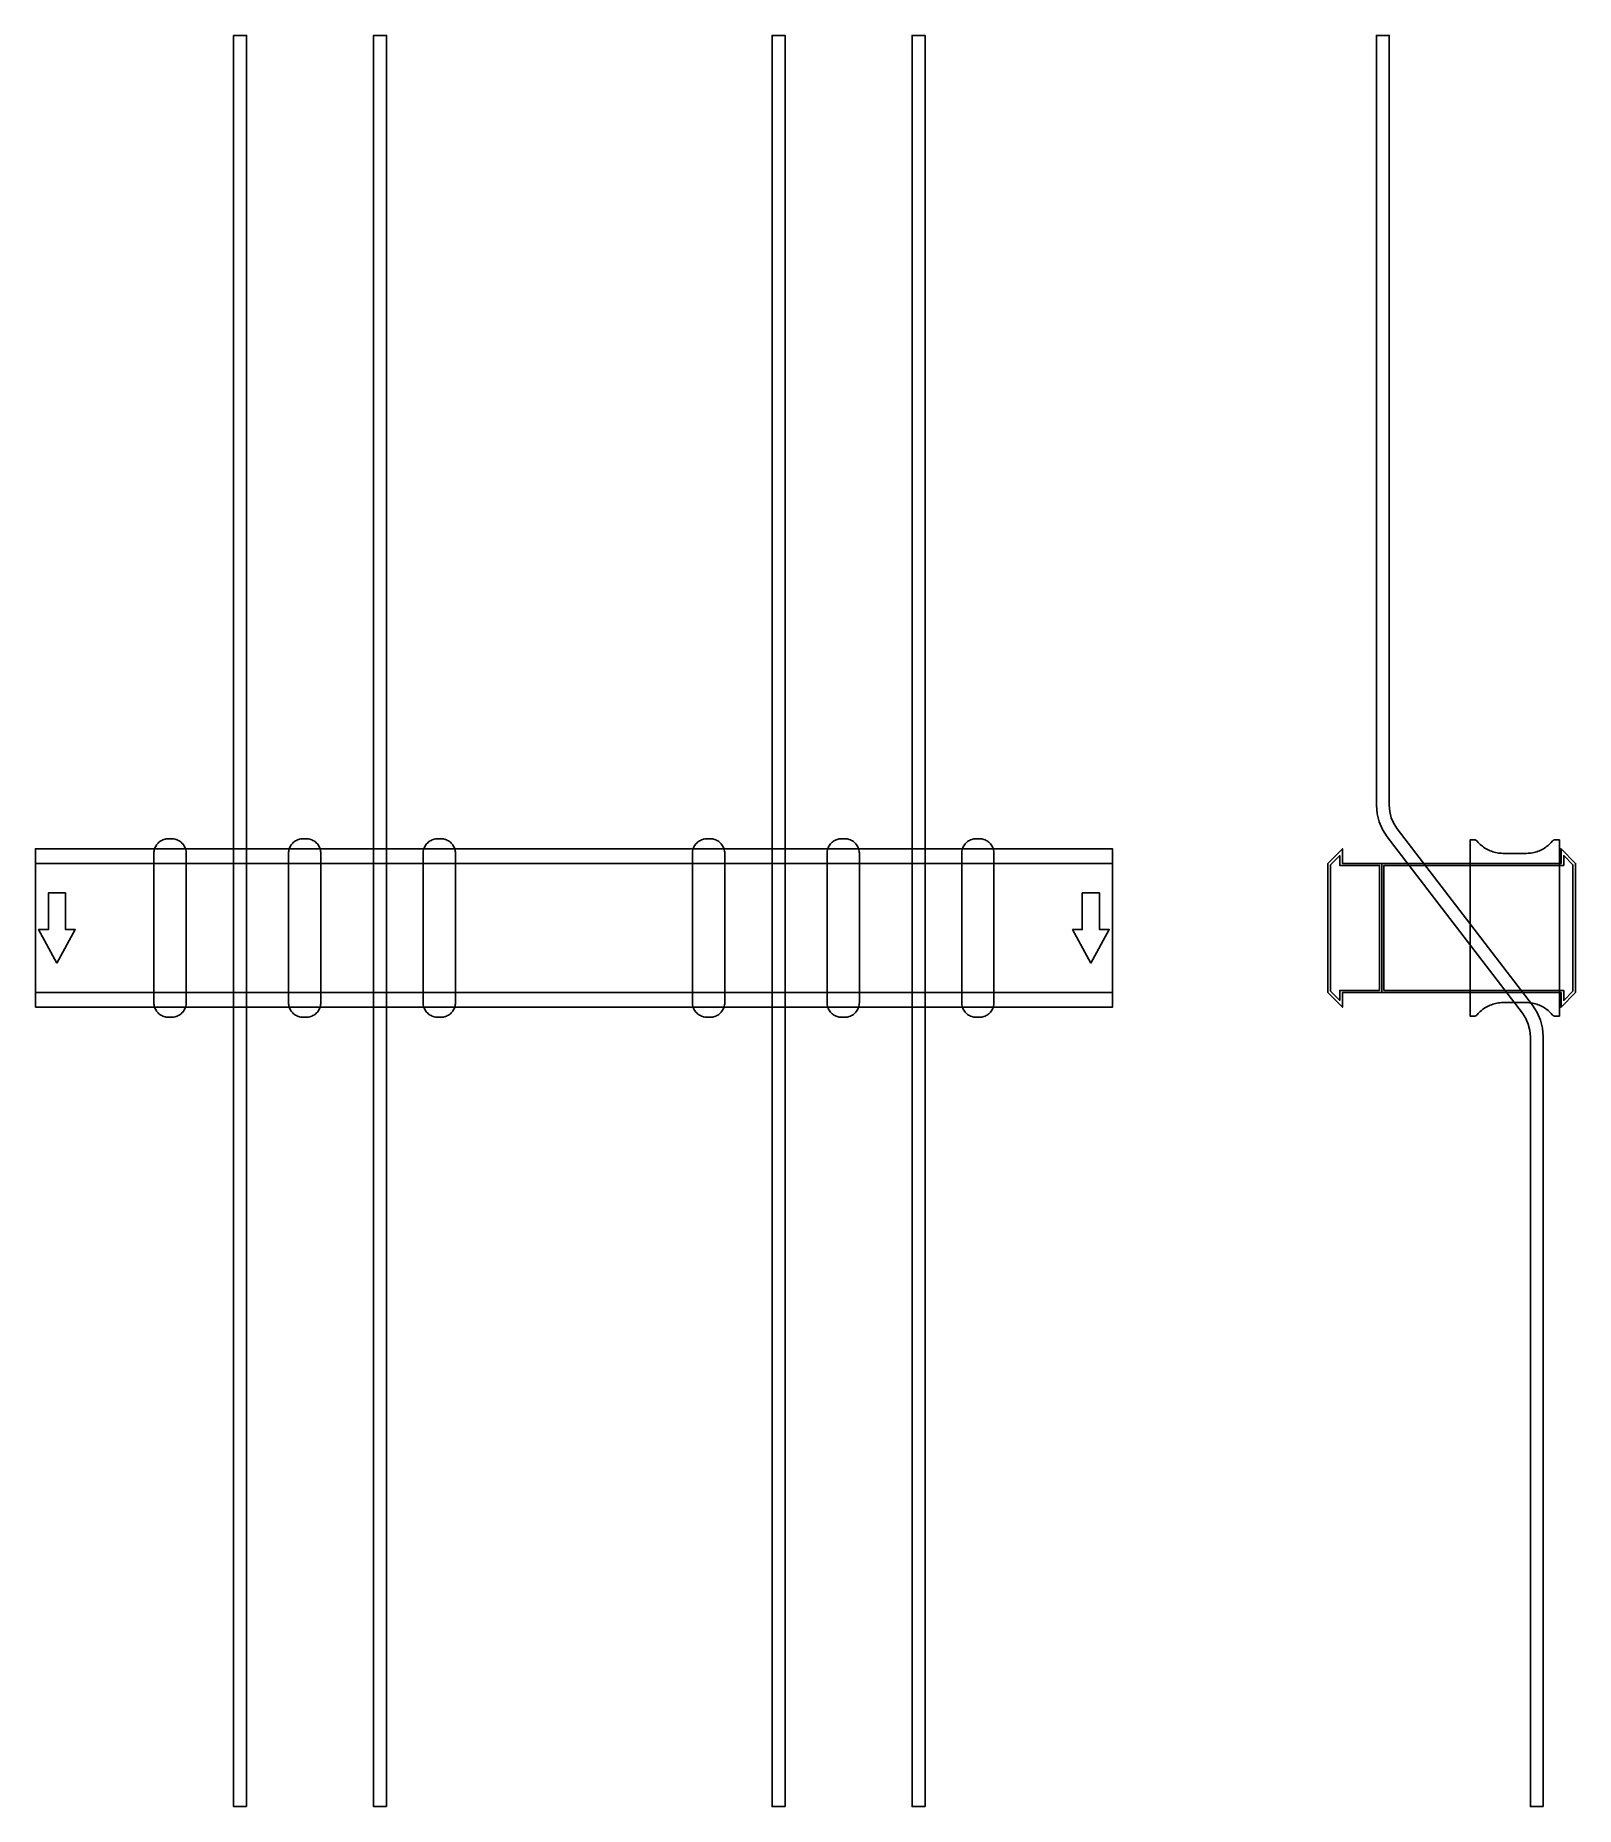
# Model space of a CAD drawing. Extents: x 0 to 1430, y -815 to 828.
import ezdxf

# ---------------------------------------------------------------- set-up
doc = ezdxf.new("R2010")
doc.units = 0
doc.layers.add('Halfen', color=7, linetype='CONTINUOUS')

msp = doc.modelspace()

# ---------------------------------------------------------------- linework, layer by layer
at = {"layer": 'Halfen', "color": 7}
for points in [[(196, -815.455), (196, 828.419), (184, 828.419), (184, -815.455)], [(326, -815.455), (326, 828.419), (314, 828.419), (314, -815.455)], [(696, -815.455), (696, 828.419), (684, 828.419), (684, -815.455)], [(826, -815.455), (826, 828.419), (814, 828.419), (814, -815.455)], [(1400, -815.455), (1400, -100.956), (1399.359, -93.137), (1397.453, -85.527), (1394.332, -78.329), (1390.081, -71.735), (1264.439, 92.004), (1261.251, 96.949), (1258.911, 102.348), (1257.481, 108.055), (1257, 113.919), (1257, 167.419), (1257, 828.419), (1245, 828.419), (1245, 167.419), (1245, 113.919), (1245.641, 106.101), (1247.547, 98.49), (1250.668, 91.292), (1254.919, 84.699), (1380.561, -79.04), (1383.749, -83.986), (1386.089, -89.384), (1387.519, -95.092), (1388, -100.956), (1388, -815.455)], [(140, -69.3), (140, -56.8), (140, 69.3), (139.958, 70.359), (139.834, 71.412), (139.627, 72.452), (139.339, 73.472), (138.972, 74.466), (138.529, 75.429), (138.011, 76.354), (137.422, 77.235), (136.765, 78.068), (136.046, 78.846), (135.268, 79.565), (134.435, 80.222), (133.554, 80.811), (132.629, 81.329), (131.666, 81.772), (130.672, 82.139), (129.652, 82.427), (128.612, 82.634), (127.559, 82.758), (126.5, 82.8), (123.5, 82.8), (122.441, 82.758), (121.388, 82.634), (120.348, 82.427), (119.328, 82.139), (118.334, 81.772), (117.371, 81.329), (116.446, 80.811), (115.565, 80.222), (114.732, 79.565), (113.954, 78.846), (113.235, 78.068), (112.578, 77.235), (111.989, 76.354), (111.471, 75.429), (111.028, 74.466), (110.661, 73.472), (110.373, 72.452), (110.166, 71.412), (110.042, 70.359), (110, 69.3), (110, -56.8), (110, -69.3), (110.042, -70.359), (110.166, -71.412), (110.373, -72.452), (110.661, -73.472), (111.028, -74.466), (111.471, -75.429), (111.989, -76.354), (112.578, -77.235), (113.235, -78.068), (113.954, -78.846), (114.732, -79.565), (115.565, -80.222), (116.446, -80.811), (117.371, -81.329), (118.334, -81.772), (119.328, -82.139), (120.348, -82.427), (121.388, -82.634), (122.441, -82.758), (123.5, -82.8), (126.5, -82.8), (127.559, -82.758), (128.612, -82.634), (129.652, -82.427), (130.672, -82.139), (131.666, -81.772), (132.629, -81.329), (133.554, -80.811), (134.435, -80.222), (135.268, -79.565), (136.046, -78.846), (136.765, -78.068), (137.422, -77.235), (138.011, -76.354), (138.529, -75.429), (138.972, -74.466), (139.339, -73.472), (139.627, -72.452), (139.834, -71.412), (139.958, -70.359), (140, -69.3)], [(265, -69.3), (265, -56.8), (265, 69.3), (264.958, 70.359), (264.834, 71.412), (264.627, 72.452), (264.339, 73.472), (263.972, 74.466), (263.529, 75.429), (263.011, 76.354), (262.422, 77.235), (261.765, 78.068), (261.046, 78.846), (260.268, 79.565), (259.435, 80.222), (258.554, 80.811), (257.629, 81.329), (256.666, 81.772), (255.672, 82.139), (254.652, 82.427), (253.612, 82.634), (252.559, 82.758), (251.5, 82.8), (248.5, 82.8), (247.441, 82.758), (246.388, 82.634), (245.348, 82.427), (244.328, 82.139), (243.334, 81.772), (242.371, 81.329), (241.446, 80.811), (240.565, 80.222), (239.732, 79.565), (238.954, 78.846), (238.235, 78.068), (237.578, 77.235), (236.989, 76.354), (236.471, 75.429), (236.028, 74.466), (235.661, 73.472), (235.373, 72.452), (235.166, 71.412), (235.042, 70.359), (235, 69.3), (235, -56.8), (235, -69.3), (235.042, -70.359), (235.166, -71.412), (235.373, -72.452), (235.661, -73.472), (236.028, -74.466), (236.471, -75.429), (236.989, -76.354), (237.578, -77.235), (238.235, -78.068), (238.954, -78.846), (239.732, -79.565), (240.565, -80.222), (241.446, -80.811), (242.371, -81.329), (243.334, -81.772), (244.328, -82.139), (245.348, -82.427), (246.388, -82.634), (247.441, -82.758), (248.5, -82.8), (251.5, -82.8), (252.559, -82.758), (253.612, -82.634), (254.652, -82.427), (255.672, -82.139), (256.666, -81.772), (257.629, -81.329), (258.554, -80.811), (259.435, -80.222), (260.268, -79.565), (261.046, -78.846), (261.765, -78.068), (262.422, -77.235), (263.011, -76.354), (263.529, -75.429), (263.972, -74.466), (264.339, -73.472), (264.627, -72.452), (264.834, -71.412), (264.958, -70.359), (265, -69.3)], [(390, -69.3), (390, -56.8), (390, 69.3), (389.958, 70.359), (389.834, 71.412), (389.627, 72.452), (389.339, 73.472), (388.972, 74.466), (388.529, 75.429), (388.011, 76.354), (387.422, 77.235), (386.765, 78.068), (386.046, 78.846), (385.268, 79.565), (384.435, 80.222), (383.554, 80.811), (382.629, 81.329), (381.666, 81.772), (380.672, 82.139), (379.652, 82.427), (378.612, 82.634), (377.559, 82.758), (376.5, 82.8), (373.5, 82.8), (372.441, 82.758), (371.388, 82.634), (370.348, 82.427), (369.328, 82.139), (368.334, 81.772), (367.371, 81.329), (366.446, 80.811), (365.565, 80.222), (364.732, 79.565), (363.954, 78.846), (363.235, 78.068), (362.578, 77.235), (361.989, 76.354), (361.471, 75.429), (361.028, 74.466), (360.661, 73.472), (360.373, 72.452), (360.166, 71.412), (360.042, 70.359), (360, 69.3), (360, -56.8), (360, -69.3), (360.042, -70.359), (360.166, -71.412), (360.373, -72.452), (360.661, -73.472), (361.028, -74.466), (361.471, -75.429), (361.989, -76.354), (362.578, -77.235), (363.235, -78.068), (363.954, -78.846), (364.732, -79.565), (365.565, -80.222), (366.446, -80.811), (367.371, -81.329), (368.334, -81.772), (369.328, -82.139), (370.348, -82.427), (371.388, -82.634), (372.441, -82.758), (373.5, -82.8), (376.5, -82.8), (377.559, -82.758), (378.612, -82.634), (379.652, -82.427), (380.672, -82.139), (381.666, -81.772), (382.629, -81.329), (383.554, -80.811), (384.435, -80.222), (385.268, -79.565), (386.046, -78.846), (386.765, -78.068), (387.422, -77.235), (388.011, -76.354), (388.529, -75.429), (388.972, -74.466), (389.339, -73.472), (389.627, -72.452), (389.834, -71.412), (389.958, -70.359), (390, -69.3)], [(640, -69.3), (640, -56.8), (640, 69.3), (639.958, 70.359), (639.834, 71.412), (639.627, 72.452), (639.339, 73.472), (638.972, 74.466), (638.529, 75.429), (638.011, 76.354), (637.422, 77.235), (636.765, 78.068), (636.046, 78.846), (635.268, 79.565), (634.435, 80.222), (633.554, 80.811), (632.629, 81.329), (631.666, 81.772), (630.672, 82.139), (629.652, 82.427), (628.612, 82.634), (627.559, 82.758), (626.5, 82.8), (623.5, 82.8), (622.441, 82.758), (621.388, 82.634), (620.348, 82.427), (619.328, 82.139), (618.334, 81.772), (617.371, 81.329), (616.446, 80.811), (615.565, 80.222), (614.732, 79.565), (613.954, 78.846), (613.235, 78.068), (612.578, 77.235), (611.989, 76.354), (611.471, 75.429), (611.028, 74.466), (610.661, 73.472), (610.373, 72.452), (610.166, 71.412), (610.042, 70.359), (610, 69.3), (610, -56.8), (610, -69.3), (610.042, -70.359), (610.166, -71.412), (610.373, -72.452), (610.661, -73.472), (611.028, -74.466), (611.471, -75.429), (611.989, -76.354), (612.578, -77.235), (613.235, -78.068), (613.954, -78.846), (614.732, -79.565), (615.565, -80.222), (616.446, -80.811), (617.371, -81.329), (618.334, -81.772), (619.328, -82.139), (620.348, -82.427), (621.388, -82.634), (622.441, -82.758), (623.5, -82.8), (626.5, -82.8), (627.559, -82.758), (628.612, -82.634), (629.652, -82.427), (630.672, -82.139), (631.666, -81.772), (632.629, -81.329), (633.554, -80.811), (634.435, -80.222), (635.268, -79.565), (636.046, -78.846), (636.765, -78.068), (637.422, -77.235), (638.011, -76.354), (638.529, -75.429), (638.972, -74.466), (639.339, -73.472), (639.627, -72.452), (639.834, -71.412), (639.958, -70.359), (640, -69.3)], [(765, -69.3), (765, -56.8), (765, 69.3), (764.958, 70.359), (764.834, 71.412), (764.627, 72.452), (764.339, 73.472), (763.972, 74.466), (763.529, 75.429), (763.011, 76.354), (762.422, 77.235), (761.765, 78.068), (761.046, 78.846), (760.268, 79.565), (759.435, 80.222), (758.554, 80.811), (757.629, 81.329), (756.666, 81.772), (755.672, 82.139), (754.652, 82.427), (753.612, 82.634), (752.559, 82.758), (751.5, 82.8), (748.5, 82.8), (747.441, 82.758), (746.388, 82.634), (745.348, 82.427), (744.328, 82.139), (743.334, 81.772), (742.371, 81.329), (741.446, 80.811), (740.565, 80.222), (739.732, 79.565), (738.954, 78.846), (738.235, 78.068), (737.578, 77.235), (736.989, 76.354), (736.471, 75.429), (736.028, 74.466), (735.661, 73.472), (735.373, 72.452), (735.166, 71.412), (735.042, 70.359), (735, 69.3), (735, -56.8), (735, -69.3), (735.042, -70.359), (735.166, -71.412), (735.373, -72.452), (735.661, -73.472), (736.028, -74.466), (736.471, -75.429), (736.989, -76.354), (737.578, -77.235), (738.235, -78.068), (738.954, -78.846), (739.732, -79.565), (740.565, -80.222), (741.446, -80.811), (742.371, -81.329), (743.334, -81.772), (744.328, -82.139), (745.348, -82.427), (746.388, -82.634), (747.441, -82.758), (748.5, -82.8), (751.5, -82.8), (752.559, -82.758), (753.612, -82.634), (754.652, -82.427), (755.672, -82.139), (756.666, -81.772), (757.629, -81.329), (758.554, -80.811), (759.435, -80.222), (760.268, -79.565), (761.046, -78.846), (761.765, -78.068), (762.422, -77.235), (763.011, -76.354), (763.529, -75.429), (763.972, -74.466), (764.339, -73.472), (764.627, -72.452), (764.834, -71.412), (764.958, -70.359), (765, -69.3)], [(890, -69.3), (890, -56.8), (890, 69.3), (889.958, 70.359), (889.834, 71.412), (889.627, 72.452), (889.339, 73.472), (888.972, 74.466), (888.529, 75.429), (888.011, 76.354), (887.422, 77.235), (886.765, 78.068), (886.046, 78.846), (885.268, 79.565), (884.435, 80.222), (883.554, 80.811), (882.629, 81.329), (881.666, 81.772), (880.672, 82.139), (879.652, 82.427), (878.612, 82.634), (877.559, 82.758), (876.5, 82.8), (873.5, 82.8), (872.441, 82.758), (871.388, 82.634), (870.348, 82.427), (869.328, 82.139), (868.334, 81.772), (867.371, 81.329), (866.446, 80.811), (865.565, 80.222), (864.732, 79.565), (863.954, 78.846), (863.235, 78.068), (862.578, 77.235), (861.989, 76.354), (861.471, 75.429), (861.028, 74.466), (860.661, 73.472), (860.373, 72.452), (860.166, 71.412), (860.042, 70.359), (860, 69.3), (860, -56.8), (860, -69.3), (860.042, -70.359), (860.166, -71.412), (860.373, -72.452), (860.661, -73.472), (861.028, -74.466), (861.471, -75.429), (861.989, -76.354), (862.578, -77.235), (863.235, -78.068), (863.954, -78.846), (864.732, -79.565), (865.565, -80.222), (866.446, -80.811), (867.371, -81.329), (868.334, -81.772), (869.328, -82.139), (870.348, -82.427), (871.388, -82.634), (872.441, -82.758), (873.5, -82.8), (876.5, -82.8), (877.559, -82.758), (878.612, -82.634), (879.652, -82.427), (880.672, -82.139), (881.666, -81.772), (882.629, -81.329), (883.554, -80.811), (884.435, -80.222), (885.268, -79.565), (886.046, -78.846), (886.765, -78.068), (887.422, -77.235), (888.011, -76.354), (888.529, -75.429), (888.972, -74.466), (889.339, -73.472), (889.627, -72.452), (889.834, -71.412), (889.958, -70.359), (890, -69.3)], [(0, -73.5), (1000, -73.5), (1000, 73.5), (0, 73.5)], [(1250, -60), (1250, 60), (1213.5, 60), (1213.5, 73.5), (1200, 60), (1200, -60), (1213.5, -73.5), (1213.5, -60)], [(1248, -58), (1248, 58), (1211, 58), (1211, 67.25), (1202.5, 58.75), (1202.5, -58.75), (1211, -67.25), (1211, -58)], [(1430, -60), (1430, 60), (1416.5, 73.5), (1416.5, 60), (1250, 60), (1250, -60), (1416.5, -60), (1416.5, -73.5)], [(1427.5, -58.75), (1427.5, 58.75), (1419, 67.25), (1419, 58), (1252, 58), (1252, -58), (1419, -58), (1419, -67.25)], [(1415, -81.8), (1415, 81.8), (1411, 81.8), (1410.846, 81.797), (1410.691, 81.786), (1410.538, 81.769), (1410.385, 81.746), (1410.234, 81.715), (1410.084, 81.678), (1409.936, 81.634), (1409.789, 81.584), (1409.646, 81.527), (1409.505, 81.464), (1409.366, 81.395), (1409.231, 81.32), (1409.1, 81.239), (1408.972, 81.153), (1408.848, 81.06), (1408.728, 80.963), (1408.613, 80.86), (1408.502, 80.752), (1408.397, 80.639), (1408.296, 80.522), (1407.41, 79.491), (1406.479, 78.5), (1405.505, 77.551), (1404.491, 76.646), (1403.437, 75.787), (1402.347, 74.975), (1401.222, 74.211), (1400.064, 73.499), (1398.876, 72.838), (1397.66, 72.23), (1396.418, 71.676), (1395.153, 71.178), (1393.867, 70.736), (1392.563, 70.351), (1391.243, 70.024), (1389.911, 69.756), (1388.567, 69.547), (1387.216, 69.397), (1385.859, 69.307), (1384.5, 69.277), (1362.5, 69.277), (1361.141, 69.307), (1359.784, 69.397), (1358.433, 69.547), (1357.089, 69.756), (1355.757, 70.024), (1354.437, 70.351), (1353.133, 70.736), (1351.847, 71.178), (1350.582, 71.676), (1349.34, 72.23), (1348.124, 72.838), (1346.936, 73.499), (1345.778, 74.211), (1344.653, 74.975), (1343.563, 75.787), (1342.509, 76.646), (1341.495, 77.551), (1340.521, 78.5), (1339.59, 79.491), (1338.704, 80.522), (1338.603, 80.639), (1338.498, 80.752), (1338.387, 80.86), (1338.272, 80.963), (1338.152, 81.06), (1338.028, 81.153), (1337.9, 81.239), (1337.769, 81.32), (1337.634, 81.395), (1337.495, 81.464), (1337.354, 81.527), (1337.211, 81.584), (1337.064, 81.634), (1336.916, 81.678), (1336.766, 81.715), (1336.615, 81.746), (1336.462, 81.769), (1336.309, 81.786), (1336.154, 81.797), (1336, 81.8), (1332, 81.8), (1332, -81.8), (1336, -81.8), (1336.154, -81.797), (1336.309, -81.786), (1336.462, -81.769), (1336.615, -81.746), (1336.766, -81.715), (1336.916, -81.678), (1337.064, -81.634), (1337.211, -81.584), (1337.354, -81.527), (1337.495, -81.464), (1337.634, -81.395), (1337.769, -81.32), (1337.9, -81.239), (1338.028, -81.153), (1338.152, -81.06), (1338.272, -80.963), (1338.387, -80.86), (1338.498, -80.752), (1338.603, -80.639), (1338.704, -80.522), (1339.59, -79.491), (1340.521, -78.5), (1341.495, -77.551), (1342.509, -76.646), (1343.563, -75.787), (1344.653, -74.975), (1345.778, -74.211), (1346.936, -73.499), (1348.124, -72.838), (1349.34, -72.23), (1350.582, -71.676), (1351.847, -71.178), (1353.133, -70.736), (1354.437, -70.351), (1355.757, -70.024), (1357.089, -69.756), (1358.433, -69.547), (1359.784, -69.397), (1361.141, -69.307), (1362.5, -69.277), (1384.5, -69.277), (1385.859, -69.307), (1387.216, -69.397), (1388.567, -69.547), (1389.911, -69.756), (1391.243, -70.024), (1392.563, -70.351), (1393.867, -70.736), (1395.153, -71.178), (1396.418, -71.676), (1397.66, -72.23), (1398.876, -72.838), (1400.064, -73.499), (1401.222, -74.211), (1402.347, -74.975), (1403.437, -75.787), (1404.491, -76.646), (1405.505, -77.551), (1406.479, -78.5), (1407.41, -79.491), (1408.296, -80.522), (1408.397, -80.639), (1408.502, -80.752), (1408.613, -80.86), (1408.728, -80.963), (1408.848, -81.06), (1408.972, -81.153), (1409.1, -81.239), (1409.231, -81.32), (1409.366, -81.395), (1409.505, -81.464), (1409.646, -81.527), (1409.789, -81.584), (1409.936, -81.634), (1410.084, -81.678), (1410.234, -81.715), (1410.385, -81.746), (1410.538, -81.769), (1410.691, -81.786), (1410.846, -81.797), (1411, -81.8)], [(0, -60), (1000, -60), (1000, 60), (0, 60)], [(20, -32.5), (37, -1.5), (28, -1.5), (28, 32.5), (12, 32.5), (12, -1.5), (3, -1.5)], [(980, -32.5), (997, -1.5), (988, -1.5), (988, 32.5), (972, 32.5), (972, -1.5), (963, -1.5)]]:
    msp.add_lwpolyline(points, close=True, dxfattribs=at)

doc.saveas('drawing.dxf')
